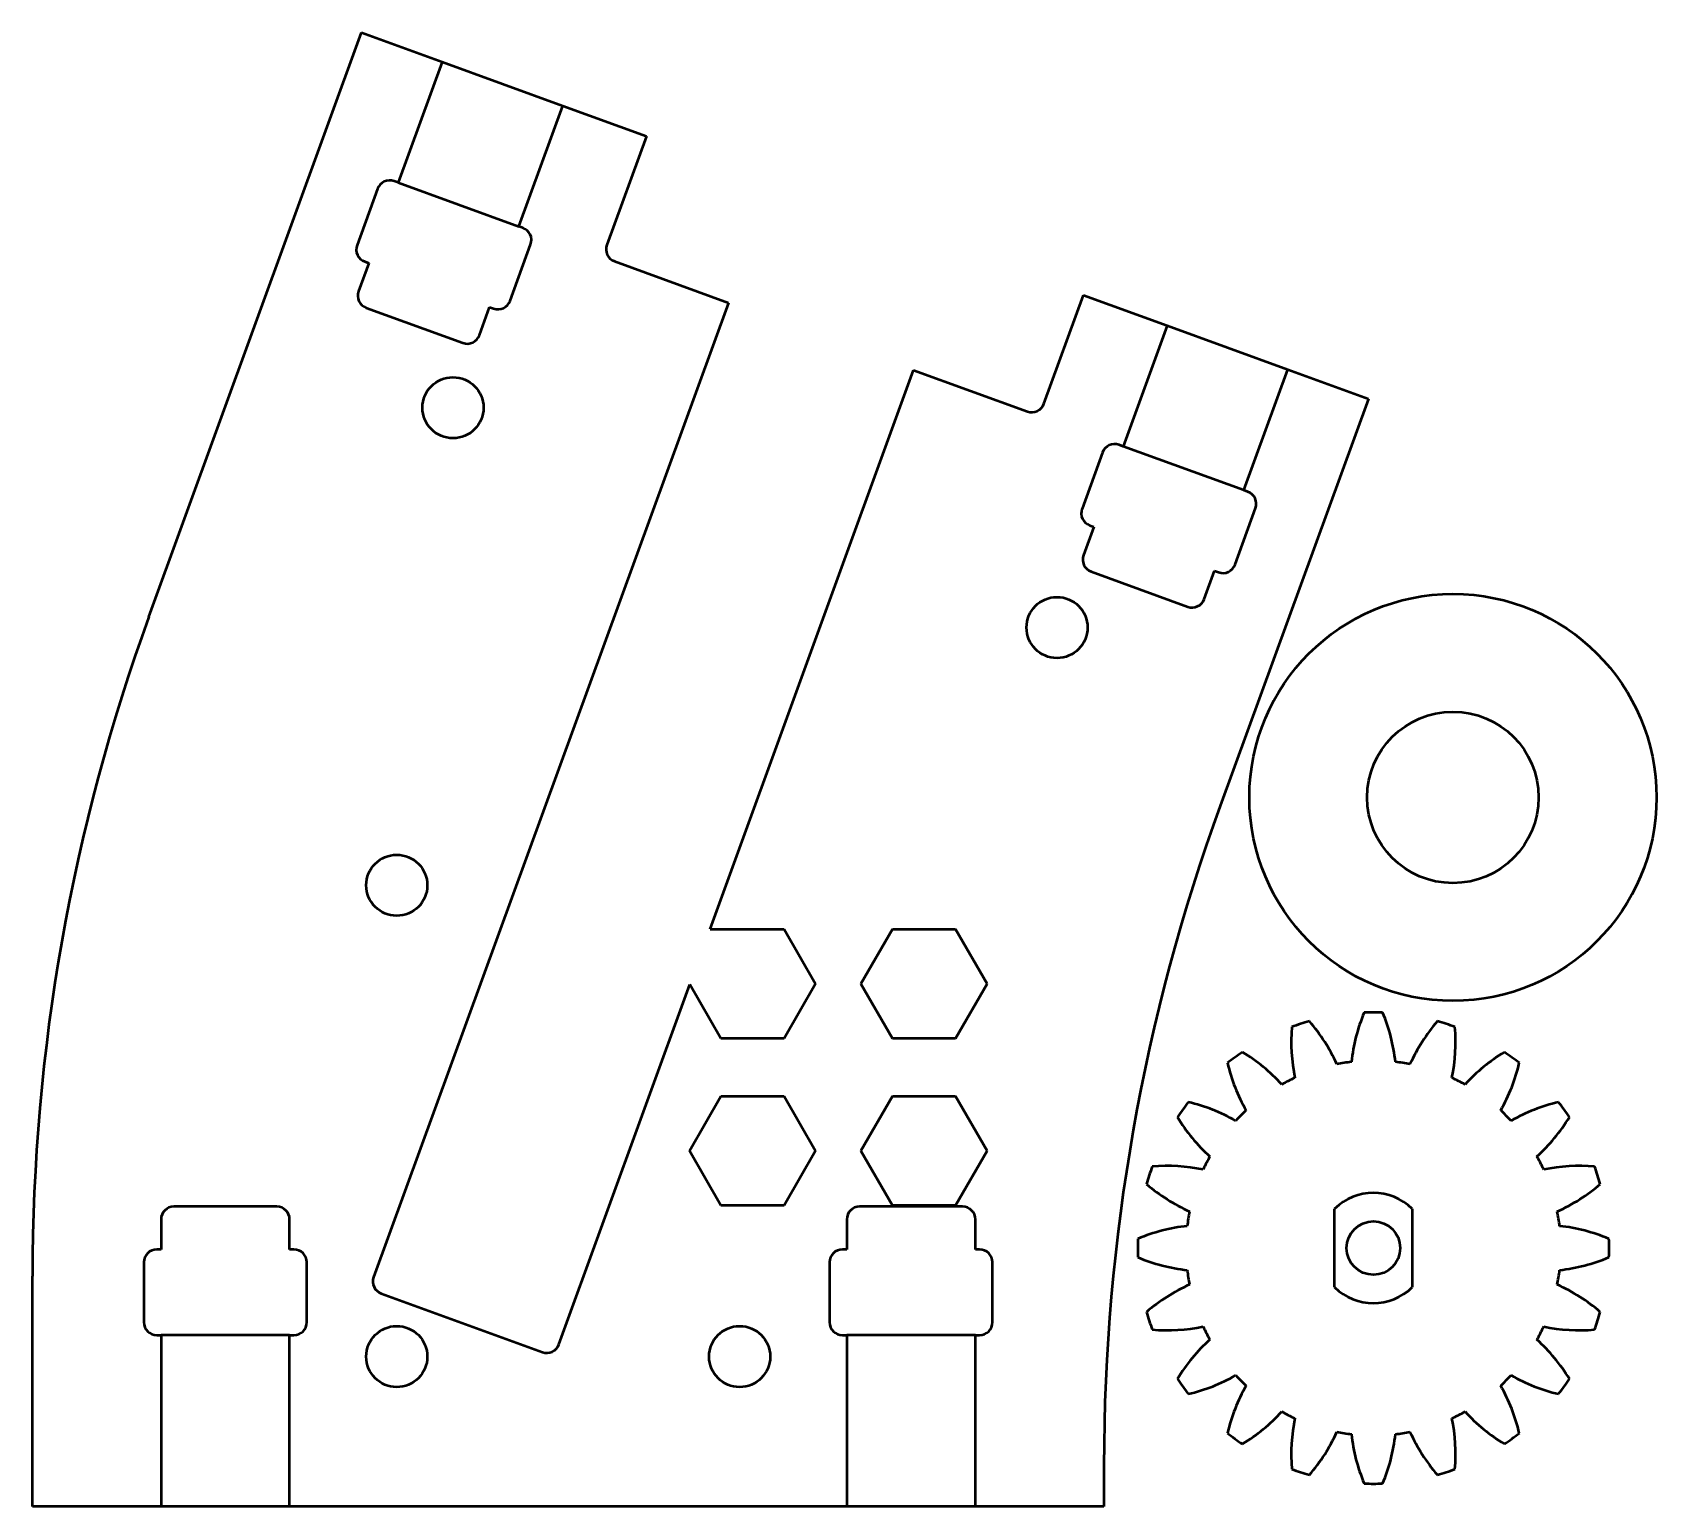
# Model space of a CAD drawing. Header units: millimetres. Extents: x 49.7 to 125.5, y 8.3 to 77.1.
import ezdxf

# ---------------------------------------------------------------- set-up
doc = ezdxf.new("R2010")
doc.units = ezdxf.units.MM
doc.layers.add('Visible (ISO)', color=7, linetype='Continuous', lineweight=50)

msp = doc.modelspace()

# ---------------------------------------------------------------- linework, layer by layer
at = {"layer": 'Visible (ISO)'}
for p, q in [((55.129, 49.846), (65.057, 77.123)), ((65.057, 77.123), (68.815, 75.755)), ((68.815, 75.755), (66.763, 70.116)), ((68.815, 75.755), (74.454, 73.702)), ((72.401, 68.064), (74.454, 73.702)), ((74.454, 73.702), (78.353, 72.283)), ((78.353, 72.283), (76.506, 67.209)), ((65.806, 69.826), (64.849, 67.195)), ((66.763, 70.116), (66.575, 70.185)), ((66.763, 70.116), (72.401, 68.064)), ((72.589, 67.996), (72.401, 68.064)), ((71.99, 64.596), (72.948, 67.227)), ((65.395, 66.358), (64.916, 65.042)), ((65.207, 66.426), (65.395, 66.358)), ((76.865, 66.44), (82.174, 64.507)), ((82.174, 64.507), (65.62, 19.026)), ((96.898, 59.787), (98.745, 64.861)), ((98.745, 64.861), (102.644, 63.442)), ((65.275, 64.273), (69.785, 62.631)), ((70.555, 62.99), (71.033, 64.306)), ((71.033, 64.306), (71.221, 64.237)), ((102.644, 63.442), (100.592, 57.804)), ((102.644, 63.442), (108.282, 61.39)), ((106.23, 55.752), (108.282, 61.39)), ((108.282, 61.39), (112.041, 60.022)), ((81.322, 35.266), (90.819, 61.361)), ((90.819, 61.361), (96.129, 59.428)), ((112.041, 60.022), (105.129, 41.03)), ((100.592, 57.804), (100.404, 57.872)), ((106.23, 55.752), (100.592, 57.804)), ((99.635, 57.513), (98.678, 54.882)), ((106.418, 55.683), (106.23, 55.752)), ((105.819, 52.283), (106.777, 54.914)), ((99.224, 54.045), (98.745, 52.729)), ((99.036, 54.113), (99.224, 54.045)), ((99.104, 51.96), (103.614, 50.319)), ((104.383, 50.677), (104.862, 51.993)), ((104.862, 51.993), (105.05, 51.924)), ((81.322, 35.266), (84.773, 35.266)), ((84.773, 35.266), (86.246, 32.716)), ((88.357, 32.716), (89.829, 35.266)), ((89.829, 35.266), (92.773, 35.266)), ((92.773, 35.266), (94.246, 32.716)), ((74.266, 15.88), (80.379, 32.677)), ((81.829, 30.166), (80.379, 32.677)), ((86.246, 32.716), (84.773, 30.166)), ((89.829, 30.166), (88.357, 32.716)), ((94.246, 32.716), (92.773, 30.166)), ((84.773, 30.166), (81.829, 30.166)), ((92.773, 30.166), (89.829, 30.166)), ((80.357, 24.916), (81.829, 27.466)), ((81.829, 27.466), (84.773, 27.466)), ((84.773, 27.466), (86.246, 24.916)), ((88.357, 24.916), (89.829, 27.466)), ((89.829, 27.466), (92.773, 27.466)), ((92.773, 27.466), (94.246, 24.916)), ((81.829, 22.366), (80.357, 24.916)), ((86.246, 24.916), (84.773, 22.366)), ((89.829, 22.366), (88.357, 24.916)), ((94.246, 24.916), (92.773, 22.366)), ((61.101, 22.316), (56.301, 22.316)), ((84.773, 22.366), (81.829, 22.366)), ((93.101, 22.316), (88.301, 22.316)), ((92.773, 22.366), (89.829, 22.366)), ((110.466, 18.549), (110.466, 22.212)), ((114.086, 22.212), (114.086, 18.549)), ((55.701, 21.716), (55.701, 20.316)), ((61.701, 20.316), (61.701, 21.716)), ((87.701, 21.716), (87.701, 20.316)), ((93.701, 20.316), (93.701, 21.716)), ((54.901, 19.716), (54.901, 16.916)), ((55.701, 20.316), (55.501, 20.316)), ((61.901, 20.316), (61.701, 20.316)), ((62.501, 16.916), (62.501, 19.716)), ((86.901, 19.716), (86.901, 16.916)), ((87.701, 20.316), (87.501, 20.316)), ((93.901, 20.316), (93.701, 20.316)), ((94.501, 16.916), (94.501, 19.716)), ((49.701, 8.316), (49.701, 19.064)), ((65.979, 18.257), (73.497, 15.521)), ((55.501, 16.316), (55.701, 16.316)), ((55.701, 16.316), (55.701, 8.316)), ((61.701, 16.316), (55.701, 16.316)), ((61.701, 16.316), (61.901, 16.316)), ((61.701, 8.316), (61.701, 16.316)), ((87.501, 16.316), (87.701, 16.316)), ((87.701, 16.316), (87.701, 8.316)), ((93.701, 16.316), (87.701, 16.316)), ((93.701, 16.316), (93.901, 16.316)), ((93.701, 8.316), (93.701, 16.316)), ((99.701, 10.248), (99.701, 8.316)), ((55.701, 8.316), (49.701, 8.316)), ((61.701, 8.316), (55.701, 8.316)), ((87.701, 8.316), (61.701, 8.316)), ((93.701, 8.316), (87.701, 8.316)), ((99.701, 8.316), (93.701, 8.316))]:
    msp.add_line(p, q, dxfattribs=at)
for centre, radius in [((69.323, 59.607), 1.425), ((115.987, 41.417), 9.5), ((97.514, 49.346), 1.425), ((115.987, 41.417), 4), ((66.701, 37.316), 1.425), ((112.276, 20.381), 1.25), ((66.701, 15.316), 1.425), ((82.701, 15.316), 1.425)]:
    msp.add_circle(centre, radius, dxfattribs=at)
for centre, radius, start, end in [((66.37, 69.621), 0.6, 70, 160), ((72.384, 67.432), 0.6, 340, 70), ((65.412, 66.99), 0.6, 160, 250), ((77.07, 67.004), 0.6, 160, 250), ((65.48, 64.837), 0.6, 160, 250), ((71.426, 64.801), 0.6, 250, 340), ((69.991, 63.195), 0.6, 250, 340), ((96.334, 59.992), 0.6, 250, 340), ((100.199, 57.308), 0.6, 70, 160), ((106.213, 55.119), 0.6, 340, 70), ((99.241, 54.677), 0.6, 160, 250), ((99.309, 52.524), 0.6, 160, 250), ((105.255, 52.488), 0.6, 250, 340), ((103.82, 50.882), 0.6, 250, 340), ((139.701, 19.064), 90, 160, 180), ((189.701, 10.248), 90, 160, 180), ((119.487, 28.163), 8.289, 157.22408, 173.71936), ((112.276, 20.381), 11, 87.75, 92.25), ((105.065, 28.163), 8.289, 6.28064, 22.77592), ((116.729, 30.011), 8.289, 175.22408, 191.71936), ((112.276, 20.381), 11, 105.75, 110.25), ((103.013, 25.554), 8.289, 24.28064, 40.77592), ((121.539, 25.554), 8.289, 139.22408, 155.71936), ((112.276, 20.381), 11, 69.75, 74.25), ((107.822, 30.011), 8.289, 348.28064, 4.77592), ((112.276, 20.381), 11, 123.75, 128.25), ((113.535, 30.916), 8.289, 193.22408, 209.71936), ((101.867, 22.438), 8.289, 42.28064, 58.77592), ((112.276, 20.381), 8.75, 96.75, 101.25), ((112.276, 20.381), 8.75, 78.75, 83.25), ((122.684, 22.438), 8.289, 121.22408, 137.71936), ((111.016, 30.916), 8.289, 330.28064, 346.77592), ((112.276, 20.381), 11, 51.75, 56.25), ((112.276, 20.381), 8.75, 114.75, 119.25), ((112.276, 20.381), 8.75, 60.75, 65.25), ((112.276, 20.381), 11, 141.75, 146.25), ((101.741, 19.121), 8.289, 60.28064, 76.77592), ((112.276, 20.381), 8.75, 132.75, 137.25), ((112.276, 20.381), 8.75, 42.75, 47.25), ((122.81, 19.121), 8.289, 103.22408, 119.71936), ((112.276, 20.381), 11, 33.75, 38.25), ((110.218, 30.789), 8.289, 211.22408, 227.71936), ((114.333, 30.789), 8.289, 312.28064, 328.77592), ((112.276, 20.381), 8.75, 150.75, 155.25), ((112.276, 20.381), 8.75, 24.75, 29.25), ((112.276, 20.381), 11, 159.75, 164.25), ((102.646, 15.928), 8.289, 78.28064, 94.77592), ((121.906, 15.928), 8.289, 85.22408, 101.71936), ((112.276, 20.381), 11, 15.75, 20.25), ((107.102, 29.644), 8.289, 229.22408, 245.71936), ((112.276, 20.381), 2.575, 45.33885, 134.66115), ((117.449, 29.644), 8.289, 294.28064, 310.77592), ((56.301, 21.716), 0.6, 90, 180), ((61.101, 21.716), 0.6, 0, 90), ((88.301, 21.716), 0.6, 90, 180), ((93.101, 21.716), 0.6, 0, 90), ((112.276, 20.381), 8.75, 168.75, 173.25), ((112.276, 20.381), 8.75, 6.75, 11.25), ((104.493, 13.17), 8.289, 96.28064, 112.77592), ((120.058, 13.17), 8.289, 67.22408, 83.71936), ((112.276, 20.381), 11, 177.75, 182.25), ((112.276, 20.381), 11, 357.75, 2.25), ((55.501, 19.716), 0.6, 90, 180), ((61.901, 19.716), 0.6, 0, 90), ((87.501, 19.716), 0.6, 90, 180), ((93.901, 19.716), 0.6, 0, 90), ((104.493, 27.592), 8.289, 247.22408, 263.71936), ((120.058, 27.592), 8.289, 276.28064, 292.77592), ((66.184, 18.821), 0.6, 160, 250), ((112.276, 20.381), 8.75, 186.75, 191.25), ((112.276, 20.381), 8.75, 348.75, 353.25), ((107.102, 11.118), 8.289, 114.28064, 130.77592), ((112.276, 20.381), 2.575, 225.33885, 314.66115), ((117.449, 11.118), 8.289, 49.22408, 65.71936), ((55.501, 16.916), 0.6, 180, 270), ((61.901, 16.916), 0.6, 270, 0), ((87.501, 16.916), 0.6, 180, 270), ((93.901, 16.916), 0.6, 270, 0), ((112.276, 20.381), 11, 195.75, 200.25), ((102.646, 24.834), 8.289, 265.22408, 281.71936), ((112.276, 20.381), 8.75, 204.75, 209.25), ((112.276, 20.381), 8.75, 330.75, 335.25), ((121.906, 24.834), 8.289, 258.28064, 274.77592), ((112.276, 20.381), 11, 339.75, 344.25), ((110.218, 9.973), 8.289, 132.28064, 148.77592), ((114.333, 9.973), 8.289, 31.22408, 47.71936), ((73.702, 16.085), 0.6, 250, 340), ((101.741, 21.64), 8.289, 283.22408, 299.71936), ((112.276, 20.381), 8.75, 222.75, 227.25), ((112.276, 20.381), 8.75, 312.75, 317.25), ((122.81, 21.64), 8.289, 240.28064, 256.77592), ((112.276, 20.381), 11, 213.75, 218.25), ((113.535, 9.846), 8.289, 150.28064, 166.77592), ((111.016, 9.846), 8.289, 13.22408, 29.71936), ((112.276, 20.381), 11, 321.75, 326.25), ((101.867, 18.323), 8.289, 301.22408, 317.71936), ((112.276, 20.381), 8.75, 240.75, 245.25), ((116.729, 10.751), 8.289, 168.28064, 184.77592), ((112.276, 20.381), 8.75, 294.75, 299.25), ((107.822, 10.751), 8.289, 355.22408, 11.71936), ((122.684, 18.323), 8.289, 222.28064, 238.77592), ((112.276, 20.381), 11, 231.75, 236.25), ((103.013, 15.208), 8.289, 319.22408, 335.71936), ((112.276, 20.381), 8.75, 258.75, 263.25), ((119.487, 12.598), 8.289, 186.28064, 202.77592), ((105.065, 12.598), 8.289, 337.22408, 353.71936), ((112.276, 20.381), 8.75, 276.75, 281.25), ((121.539, 15.208), 8.289, 204.28064, 220.77592), ((112.276, 20.381), 11, 303.75, 308.25), ((112.276, 20.381), 11, 249.75, 254.25), ((112.276, 20.381), 11, 285.75, 290.25), ((112.276, 20.381), 11, 267.75, 272.25)]:
    msp.add_arc(centre, radius, start, end, dxfattribs=at)

doc.saveas('drawing.dxf')
